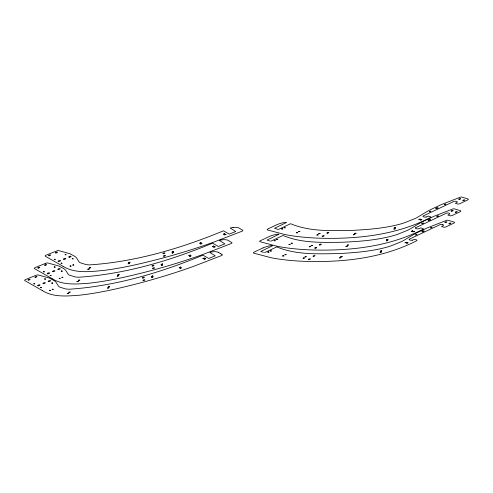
<?xml version="1.0" encoding="UTF-8"?>
<svg xmlns="http://www.w3.org/2000/svg" width="493" height="493" viewBox="0 0 493 493"><rect width="100%" height="100%" fill="white"/><g stroke="black" fill="none" stroke-linecap="round" stroke-linejoin="round"><path stroke-width="0.74" d="M415.439 227.852L446.603 213.081A5.842 1.941 -15.6 0 1 448.568 213.044L448.809 213.093A3.926 1.3 -15.6 0 1 449.228 213.222L449.456 213.358A5.953 1.978 -15.6 0 1 449.727 214.042L447.841 215.071L449.986 215.761A1.898 0.629 -15.6 0 0 452.525 215.33L459.987 211.793A1.898 0.629 -15.6 0 0 460.542 210.757L454.491 208.866A1.954 0.647 -15.6 0 0 451.908 209.315L433.772 216.365L423.364 221.258A73.956 24.564 -15.6 0 0 419.722 223.193L410.349 228.82A11.961 3.975 -15.6 0 1 407.637 230.28L397.666 234.304A31.595 10.495 -15.6 0 1 392.57 235.894C376.036 240.301 358.842 241.533 341.809 242.26C322.157 242.445 301.5 243.32 283.05 235.469L270.786 241.219M409.147 239.271L440.317 224.5A5.842 1.941 -15.6 0 1 442.276 224.469M278.391 229.479L290.568 223.705C310.054 231.901 331.851 230.718 352.563 230.373C368.517 229.553 384.602 228.284 400.088 224.13A31.595 10.495 -15.6 0 0 405.184 222.54L415.155 218.516A11.961 3.975 -15.6 0 0 417.867 217.049L427.24 211.429A73.956 24.564 -15.6 0 1 430.882 209.494L441.29 204.601L459.427 197.545A1.954 0.647 -15.6 0 1 462.003 197.101L468.06 198.993A1.898 0.629 -15.6 0 1 467.506 200.029L460.043 203.566A1.898 0.629 -15.6 0 1 457.504 203.997L455.359 203.301L457.257 202.278A5.953 1.978 -15.6 0 0 456.986 201.588L456.746 201.458A3.926 1.3 -15.6 0 0 456.333 201.329L456.074 201.286A5.842 1.941 -15.6 0 0 454.121 201.323L422.957 216.088A5.213 1.732 -15.6 0 0 426.106 217.031M264.587 252.669L276.758 246.888C296.25 255.091 318.047 253.901 338.753 253.562C354.707 252.743 370.798 251.473 386.284 247.32A31.595 10.495 -15.6 0 0 391.38 245.724L401.351 241.699A11.961 3.975 -15.6 0 0 404.063 240.239L413.43 234.619A73.956 24.564 -15.6 0 1 417.078 232.684L427.486 227.791L445.623 220.735A1.954 0.647 -15.6 0 1 448.199 220.285L454.256 222.177A1.898 0.629 -15.6 0 1 453.702 223.218L446.239 226.755A1.898 0.629 -15.6 0 1 443.7 227.181L441.555 226.49L443.453 225.461A5.953 1.978 -15.6 0 0 443.182 224.777L442.942 224.642A3.926 1.3 -15.6 0 0 442.523 224.512L442.27 224.475M265.197 238.446L269.307 236.486A11.247 3.734 -15.6 0 1 276.641 234.304L278.687 234.157A1.091 0.364 -15.6 0 1 278.865 234.311L267.015 240.073L269.924 240.966M258.911 249.871L263.022 247.905M264.63 238.717L260.501 240.664A1.898 0.629 -15.6 0 0 259.953 241.706L277.288 246.297A221.622 73.617 -15.6 0 0 316.5 250.062C352.661 250.69 389.858 246.161 422.464 229.578A1.898 0.629 -15.6 0 0 423.019 228.536L420.775 227.889L418.569 228.814A5.213 1.732 -15.6 0 1 415.482 227.84M258.344 250.136L254.215 252.089A1.898 0.629 -15.6 0 0 253.667 253.125L271.002 257.716A221.622 73.617 -15.6 0 0 310.214 261.487C346.376 262.116 383.572 257.58 416.178 240.997A1.898 0.629 -15.6 0 0 416.733 239.962L414.459 239.315L412.284 240.233M426.088 217.049L428.3 216.125L430.543 216.772A1.898 0.629 -15.6 0 1 429.988 217.814C397.383 234.397 360.186 238.926 324.018 238.298A221.622 73.617 -15.6 0 1 284.806 234.532L267.471 229.941A1.898 0.629 -15.6 0 1 268.019 228.9L276.826 224.722A11.247 3.734 -15.6 0 1 284.159 222.54L286.205 222.392A1.091 0.364 -15.6 0 1 286.384 222.546L274.533 228.308L277.836 229.319M45.72 263.317L35.379 267.477A1.898 0.629 -15.6 0 0 34.424 268.568L52.073 278.631M233.103 227.433L230.841 227.883A1.091 0.364 -15.6 0 0 230.379 228.123L235.759 231.507L229.22 234.12L223.477 230.816C180.943 248.41 135.63 261.888 89.529 264.889A31.595 10.495 -15.6 0 1 85.819 264.513L80.002 262.67A11.961 3.975 -15.6 0 1 78.997 261.721L76.421 257.753A73.956 24.564 -15.6 0 0 75.022 256.514L70.037 253.747L59.043 250.721A1.954 0.647 -15.6 0 0 56.609 250.968L46.268 255.121A1.898 0.629 -15.6 0 0 45.313 256.212L62.962 266.282M263.459 252.336L260.729 251.498L272.58 245.73A1.091 0.364 -15.6 0 0 272.401 245.576L270.355 245.724A11.247 3.734 -15.6 0 0 263.028 247.911M220.371 253.519L221.795 254.326M220.279 253.47L218.818 252.582A20.743 6.89 -15.6 0 0 218.189 252.231M42.447 290.63L24.798 280.566A1.898 0.629 -15.6 0 1 25.753 279.469L36.094 275.31A1.954 0.647 -15.6 0 1 38.522 275.069L49.522 278.095L54.507 280.862A73.956 24.564 -15.6 0 1 55.906 282.101L58.482 286.069A11.961 3.975 -15.6 0 0 59.487 287.018L65.304 288.861A31.595 10.495 -15.6 0 0 69.014 289.237C115.115 286.236 160.428 272.758 202.962 255.164L208.705 258.468L215.244 255.855L209.87 252.471A1.091 0.364 -15.6 0 1 210.326 252.231L212.594 251.781A11.253 3.734 -15.6 0 1 218.171 252.243M221.973 254.431L222.238 254.585A1.898 0.629 -15.6 0 1 221.277 255.676L192.973 266.577A221.622 73.617 -15.6 0 1 139.34 283.173C119.472 288.313 99.413 293.076 78.966 295.252C66.832 296.127 53.367 297.458 42.546 290.71M63.061 266.362C75.626 273.96 91.174 271.557 105.052 270.269C123.577 267.816 141.793 263.521 159.855 258.825A221.622 73.617 -15.6 0 0 213.487 242.229L241.792 231.328A1.898 0.629 -15.6 0 0 242.753 230.231L239.333 228.234A20.743 6.89 -15.6 0 0 238.704 227.883A11.253 3.734 -15.6 0 0 233.103 227.433M52.172 278.711C62.987 285.459 76.458 284.134 88.592 283.253C109.039 281.078 129.092 276.314 148.966 271.181A221.622 73.617 -15.6 0 0 202.598 254.579L230.903 243.684A1.898 0.629 -15.6 0 0 231.864 242.587L228.444 240.59A20.743 6.89 -15.6 0 0 227.815 240.239A11.253 3.734 -15.6 0 0 222.214 239.789L219.952 240.233A1.091 0.364 -15.6 0 0 219.49 240.479L224.87 243.862L218.331 246.469L212.588 243.166C170.054 260.766 124.741 274.244 78.64 277.239A31.595 10.495 -15.6 0 1 74.93 276.869L69.112 275.026A11.961 3.975 -15.6 0 1 68.108 274.077L65.532 270.109A73.956 24.564 -15.6 0 0 64.133 268.87L59.148 266.103L48.154 263.071A1.954 0.647 -15.6 0 0 45.72 263.317M412.302 240.214A5.213 1.732 -15.6 0 1 409.196 239.265M380.085 252.25L381.545 251.923L380.085 252.25M380.3 251.153L381.761 250.832L380.3 251.153M386.37 240.824L387.831 240.504L386.37 240.824M386.586 239.734L388.053 239.413L386.586 239.734M393.889 229.06L395.355 228.74L393.889 229.06M394.104 227.969L395.571 227.643L394.104 227.969M107.708 287.961L107.573 288.251L109.15 287.702L107.708 287.961M108.257 286.803L108.121 287.092L109.699 286.544L108.257 286.803M117.334 275.963L117.192 276.253L118.776 275.71L117.334 275.963M117.882 274.804L117.741 275.094L119.324 274.546L117.882 274.804M128.223 263.613L128.081 263.903L129.665 263.354L128.223 263.613M128.772 262.455L128.63 262.744L130.214 262.196L128.772 262.455M353.647 234.563L353.358 234.871L355.003 234.434L353.647 234.563M354.806 233.318L354.516 233.627L356.156 233.189L354.806 233.318M346.129 246.327L345.839 246.636L347.479 246.198L346.129 246.327M347.282 245.083L346.998 245.391L348.637 244.953L347.282 245.083M339.843 257.747L339.554 258.061L341.193 257.617L339.843 257.747M340.996 256.502L340.706 256.816L342.352 256.372L340.996 256.502M88.05 269.049L87.686 269.363L89.332 268.993L88.05 269.049M89.504 267.779L89.141 268.1L90.786 267.724L89.504 267.779M77.161 281.398L76.797 281.719L78.442 281.343L77.161 281.398M78.615 280.135L78.251 280.449L79.897 280.079L78.615 280.135M67.541 293.397L67.177 293.711L68.817 293.341L67.541 293.397M68.995 292.133L68.632 292.448L70.271 292.072L68.995 292.133M317.209 234.797L316.746 235.118L318.349 234.847L317.209 234.797M319.057 233.534L318.595 233.848L320.197 233.583L319.057 233.534M309.69 246.568L309.228 246.882L310.83 246.611L309.69 246.568M311.539 245.298L311.077 245.613L312.679 245.348L311.539 245.298M303.405 257.987L302.942 258.301L304.545 258.036L303.405 257.987M305.247 256.717L304.791 257.038L306.393 256.767L305.247 256.717M296.86 232.56L296.299 232.869L297.815 232.721L296.86 232.56M299.097 231.334L298.536 231.642L300.052 231.494L299.097 231.334M289.342 244.325L288.781 244.633L290.297 244.485L289.342 244.325M291.579 243.098L291.018 243.406L292.534 243.259L291.579 243.098M283.056 255.75L282.495 256.052L284.005 255.91L283.056 255.75M285.293 254.517L284.732 254.826L286.242 254.684L285.293 254.517M419.968 219.058L418.736 219.644L420.369 219.175L419.968 219.058M421.57 219.533L420.338 220.124L421.971 219.656L421.57 219.533M412.45 230.823L411.217 231.408L412.851 230.94L412.45 230.823M414.052 231.303L412.82 231.889L414.453 231.42L414.052 231.303M406.158 242.242L404.932 242.833L406.565 242.365L406.158 242.242M407.766 242.722L406.534 243.308L408.167 242.839L407.766 242.722M445.53 204.145L444.292 204.731L445.925 204.262L445.53 204.145M438.012 215.909L436.773 216.495L438.406 216.033L438.012 215.909M431.726 227.328L430.488 227.914L432.121 227.452L431.726 227.328M430.481 211.275L429.249 211.861L430.882 211.398L430.481 211.275M422.963 223.039L421.725 223.625L423.364 223.163L422.963 223.039M416.677 234.458L415.439 235.044L417.072 234.582L416.677 234.458M282.144 228.734L281.528 229.023L282.933 228.98L282.144 228.734M284.627 227.563L284.005 227.852L285.416 227.809L284.627 227.563M274.626 240.498L274.009 240.787L275.414 240.744L274.626 240.498M277.109 239.327L276.487 239.616L277.898 239.573L277.109 239.327M268.34 251.917L267.717 252.213L269.129 252.163L268.34 251.917M270.823 250.746L270.201 251.042L271.606 250.992L270.823 250.746M54.785 259.226L54.113 259.497L55.376 259.558L54.785 259.226M43.895 271.581L43.224 271.853L44.487 271.908L43.895 271.581M34.27 283.574L33.598 283.845L34.867 283.906L34.27 283.574M61.557 263.028L60.885 263.299L62.143 263.361L61.557 263.028M72.718 258.554L72.04 258.825L73.303 258.887L72.718 258.554M50.668 275.377L49.996 275.649L51.254 275.71L50.668 275.377M61.828 270.91L61.157 271.181L62.414 271.242L61.828 270.91M41.042 287.376L40.371 287.647L41.628 287.709L41.042 287.376M52.203 282.902L51.531 283.173L52.788 283.241L52.203 282.902M224.648 233.688L223.304 234.23L224.944 233.855L224.648 233.688M225.831 234.354L224.488 234.896L226.127 234.52L225.831 234.354M213.759 246.044L212.415 246.586L214.054 246.21L213.759 246.044M214.942 246.71L213.598 247.246L215.238 246.87L214.942 246.71M204.133 258.036L202.789 258.579L204.429 258.203L204.133 258.036M205.316 258.702L203.973 259.244L205.612 258.868L205.316 258.702M65.6 254.487L64.928 254.758L66.185 254.826L65.6 254.487M54.711 266.842L54.039 267.114L55.296 267.175L54.711 266.842M45.085 278.835L44.413 279.106L45.67 279.174L45.085 278.835M70.591 265.881L69.914 266.146L71.165 266.22L70.591 265.881M73.297 264.803L72.619 265.074L73.87 265.142L73.297 264.803M59.702 278.231L59.031 278.502L60.282 278.57L59.702 278.231M62.408 277.158L61.73 277.43L62.981 277.497L62.408 277.158M50.076 290.229L49.405 290.494L50.656 290.568L50.076 290.229M52.782 289.157L52.11 289.422L53.361 289.49L52.782 289.157M201.119 242.71L199.702 243.203L201.119 242.71M201.914 243.524L200.497 244.01L201.914 243.524M190.23 255.066L188.813 255.553L190.23 255.066M191.025 255.873L189.608 256.366L191.025 255.873M180.604 267.064L179.193 267.551L180.604 267.064M181.399 267.872L179.982 268.358L181.399 267.872M173.376 251.504L171.977 252.157L173.376 251.504M173.635 252.484L172.236 253.131L173.635 252.484M162.487 263.86L161.088 264.507L162.487 263.86M162.745 264.833L161.347 265.487L162.745 264.833M152.861 275.852L151.462 276.505L152.861 275.852M153.12 276.832L151.721 277.479L153.12 276.832M428.793 220.426A1.251 0.419 -15.6 0 0 430.537 219.582A1.251 0.419 -15.6 0 0 428.657 219.718A1.251 0.419 -15.6 0 0 428.793 220.426M319.828 244.984A1.066 0.351 -15.6 0 0 321.331 244.275A1.066 0.351 -15.6 0 0 319.747 244.374A1.066 0.351 -15.6 0 0 319.828 244.984M315.2 248.232A1.066 0.351 -15.6 0 0 316.697 247.523A1.066 0.351 -15.6 0 0 315.119 247.622A1.066 0.351 -15.6 0 0 315.2 248.232M451.724 211.201A1.066 0.351 -15.6 0 0 453.196 210.486A1.066 0.351 -15.6 0 0 451.6 210.603A1.066 0.351 -15.6 0 0 451.724 211.201M455.754 212.446A1.066 0.351 -15.6 0 0 457.227 211.731A1.066 0.351 -15.6 0 0 455.631 211.848A1.066 0.351 -15.6 0 0 455.754 212.446M422.507 231.852A1.251 0.419 -15.6 0 0 424.251 231.007A1.251 0.419 -15.6 0 0 422.365 231.143A1.251 0.419 -15.6 0 0 422.507 231.852M313.542 256.409A1.066 0.351 -15.6 0 0 315.045 255.701A1.066 0.351 -15.6 0 0 313.462 255.793A1.066 0.351 -15.6 0 0 313.542 256.409M308.908 259.657A1.066 0.351 -15.6 0 0 310.411 258.942A1.066 0.351 -15.6 0 0 308.834 259.041A1.066 0.351 -15.6 0 0 308.908 259.657M445.432 222.626A1.066 0.351 -15.6 0 0 446.911 221.905A1.066 0.351 -15.6 0 0 445.308 222.023A1.066 0.351 -15.6 0 0 445.432 222.626M449.468 223.871A1.066 0.351 -15.6 0 0 450.941 223.15A1.066 0.351 -15.6 0 0 449.345 223.267A1.066 0.351 -15.6 0 0 449.468 223.871M58.753 261.475A1.251 0.419 -15.6 0 0 60.503 260.637A1.251 0.419 -15.6 0 0 58.63 260.76A1.251 0.419 -15.6 0 0 58.753 261.475M69.334 257.217A1.251 0.419 -15.6 0 0 71.091 256.378A1.251 0.419 -15.6 0 0 69.217 256.502A1.251 0.419 -15.6 0 0 69.334 257.217M163.448 253.716A1.066 0.351 -15.6 0 0 164.915 252.995A1.066 0.351 -15.6 0 0 163.306 253.119A1.066 0.351 -15.6 0 0 163.448 253.716M163.984 256.243A1.066 0.351 -15.6 0 0 165.457 255.528A1.066 0.351 -15.6 0 0 163.849 255.651A1.066 0.351 -15.6 0 0 163.984 256.243M55.974 253.008A1.066 0.351 -15.6 0 0 57.471 252.293A1.066 0.351 -15.6 0 0 55.882 252.398A1.066 0.351 -15.6 0 0 55.974 253.008M49.115 255.756A1.066 0.351 -15.6 0 0 50.606 255.041A1.066 0.351 -15.6 0 0 49.023 255.146A1.066 0.351 -15.6 0 0 49.115 255.756M64.041 259.349A1.251 0.419 -15.6 0 0 65.797 258.505A1.251 0.419 -15.6 0 0 63.924 258.634A1.251 0.419 -15.6 0 0 64.041 259.349M53.152 271.698A1.251 0.419 -15.6 0 0 54.908 270.86A1.251 0.419 -15.6 0 0 53.034 270.984A1.251 0.419 -15.6 0 0 53.152 271.698M38.226 268.112A1.066 0.351 -15.6 0 0 39.717 267.397A1.066 0.351 -15.6 0 0 38.134 267.502A1.066 0.351 -15.6 0 0 38.226 268.112M45.085 265.357A1.066 0.351 -15.6 0 0 46.582 264.649A1.066 0.351 -15.6 0 0 44.992 264.753A1.066 0.351 -15.6 0 0 45.085 265.357M153.095 268.599A1.066 0.351 -15.6 0 0 154.568 267.878A1.066 0.351 -15.6 0 0 152.959 268.001A1.066 0.351 -15.6 0 0 153.095 268.599M152.559 266.066A1.066 0.351 -15.6 0 0 154.026 265.345A1.066 0.351 -15.6 0 0 152.417 265.468A1.066 0.351 -15.6 0 0 152.559 266.066M58.445 269.572A1.251 0.419 -15.6 0 0 60.201 268.728A1.251 0.419 -15.6 0 0 58.328 268.858A1.251 0.419 -15.6 0 0 58.445 269.572M47.864 273.831A1.251 0.419 -15.6 0 0 49.614 272.986A1.251 0.419 -15.6 0 0 47.741 273.116A1.251 0.419 -15.6 0 0 47.864 273.831M43.532 283.697A1.251 0.419 -15.6 0 0 45.288 282.853A1.251 0.419 -15.6 0 0 43.409 282.982A1.251 0.419 -15.6 0 0 43.532 283.697M28.6 280.104A1.066 0.351 -15.6 0 0 30.098 279.395A1.066 0.351 -15.6 0 0 28.508 279.5A1.066 0.351 -15.6 0 0 28.6 280.104M35.465 277.356A1.066 0.351 -15.6 0 0 36.957 276.641A1.066 0.351 -15.6 0 0 35.367 276.746A1.066 0.351 -15.6 0 0 35.465 277.356M143.475 280.597A1.066 0.351 -15.6 0 0 144.942 279.876A1.066 0.351 -15.6 0 0 143.334 279.999A1.066 0.351 -15.6 0 0 143.475 280.597M142.933 278.064A1.066 0.351 -15.6 0 0 144.4 277.343A1.066 0.351 -15.6 0 0 142.791 277.467A1.066 0.351 -15.6 0 0 142.933 278.064M48.825 281.565A1.251 0.419 -15.6 0 0 50.576 280.727A1.251 0.419 -15.6 0 0 48.702 280.85A1.251 0.419 -15.6 0 0 48.825 281.565M38.238 285.823A1.251 0.419 -15.6 0 0 39.995 284.985A1.251 0.419 -15.6 0 0 38.115 285.108A1.251 0.419 -15.6 0 0 38.238 285.823M436.311 208.662A1.251 0.419 -15.6 0 0 438.055 207.818A1.251 0.419 -15.6 0 0 436.176 207.954A1.251 0.419 -15.6 0 0 436.311 208.662M327.346 233.22A1.066 0.351 -15.6 0 0 328.849 232.511A1.066 0.351 -15.6 0 0 327.272 232.61A1.066 0.351 -15.6 0 0 327.346 233.22M322.718 236.467A1.066 0.351 -15.6 0 0 324.215 235.759A1.066 0.351 -15.6 0 0 322.638 235.857A1.066 0.351 -15.6 0 0 322.718 236.467M459.242 199.437A1.066 0.351 -15.6 0 0 460.715 198.722A1.066 0.351 -15.6 0 0 459.119 198.839A1.066 0.351 -15.6 0 0 459.242 199.437M463.272 200.682A1.066 0.351 -15.6 0 0 464.751 199.967A1.066 0.351 -15.6 0 0 463.149 200.084A1.066 0.351 -15.6 0 0 463.272 200.682"/></g></svg>
